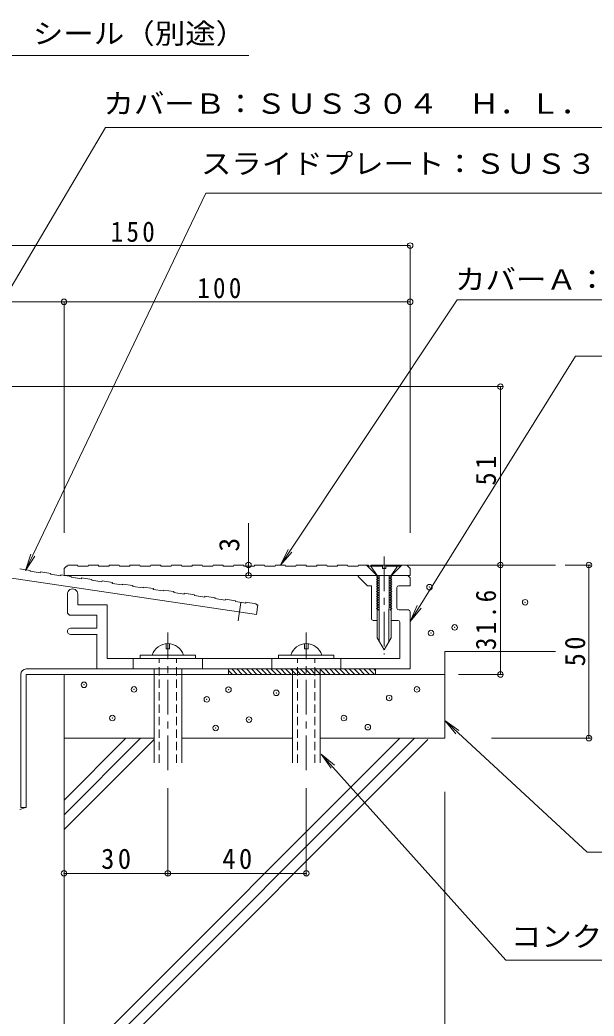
# Model space of a CAD drawing. Units: millimetres at full size, sheet at 1:2; details may follow other scales. Extents: x -168 to 306, y -274 to 174.
# Drawn here: x -39.3 to 126.6, y -113.7 to 174 of the extents above; entities that cross this region are included whole.
import ezdxf
from ezdxf.enums import TextEntityAlignment as Align

# ---------------------------------------------------------------- set-up
doc = ezdxf.new("R2010")
doc.units = ezdxf.units.MM
doc.header["$LTSCALE"] = 2
doc.header["$PDMODE"] = 32
doc.header["$PDSIZE"] = 1.6
doc.linetypes.add('CHAIN1', pattern=[8, 5, -1, 1, -1])
doc.linetypes.add('DASHED1', pattern=[1.8, 1.2, -0.6])
for name, color, linetype, lineweight in [('D-0', 3, 'Continuous', 9), ('D-1', 2, 'Continuous', 9), ('D-2', 3, 'Continuous', 9), ('D-3', 6, 'Continuous', 5), ('D-4', 7, 'Continuous', 9), ('D-5', 7, 'Continuous', 9)]:
    doc.layers.add(name, color=color, linetype=linetype, lineweight=lineweight)
doc.styles.add('ＭＳ ゴシック', font='')
doc.styles.get('ＭＳ ゴシック').set_extended_font_data('MS Gothic')

msp = doc.modelspace()

# ---------------------------------------------------------------- linework, layer by layer
at = {"layer": 'D-0'}
for p, q in [((-39.263, 15.493), (-36.295, 15.053)), ((-36.332, 14.806), (-36.295, 15.054)), ((-36.332, 14.806), (-33.364, 14.367)), ((-33.364, 14.367), (-33.328, 14.614)), ((-33.328, 14.614), (-30.36, 14.175)), ((-26.521, 15.588), (-25.821, 16.288)), ((-26.521, 13.588), (-26.521, 15.588)), ((63.879, 13.588), (60.878, 16.589)), ((68.078, 13.588), (71.078, 16.589)), ((73.479, 15.588), (72.479, 16.588)), ((73.479, 15.588), (73.479, 13.588)), ((-51.522, 14.274), (29.093, 2.343)), ((-30.396, 13.928), (-30.36, 14.175)), ((-30.396, 13.928), (-27.429, 13.488)), ((-27.429, 13.488), (-27.392, 13.736)), ((-27.392, 13.736), (-24.425, 13.297)), ((73.479, 13.588), (-26.521, 13.588)), ((-24.461, 13.049), (-24.425, 13.297)), ((-24.461, 13.049), (-21.493, 12.61)), ((-21.493, 12.61), (-21.457, 12.857)), ((-21.457, 12.857), (-18.489, 12.418)), ((-18.526, 12.171), (-18.489, 12.418)), ((-18.526, 12.171), (-15.558, 11.732)), ((-15.558, 11.732), (-15.521, 11.979)), ((-15.521, 11.979), (-12.554, 11.54)), ((-12.59, 11.292), (-12.554, 11.54)), ((-12.59, 11.292), (-9.623, 10.853)), ((-9.623, 10.853), (-9.586, 11.1)), ((-9.586, 11.1), (-6.618, 10.661)), ((-6.655, 10.414), (-6.618, 10.661)), ((-6.655, 10.414), (-3.687, 9.975)), ((-3.687, 9.975), (-3.651, 10.222)), ((-3.651, 10.222), (-0.683, 9.783)), ((-0.72, 9.535), (-0.683, 9.783)), ((-0.72, 9.535), (2.248, 9.096)), ((2.248, 9.096), (2.285, 9.343)), ((2.285, 9.343), (5.252, 8.904)), ((5.216, 8.657), (5.252, 8.904)), ((5.216, 8.657), (8.184, 8.218)), ((8.184, 8.218), (8.22, 8.465)), ((8.22, 8.465), (11.188, 8.026)), ((11.151, 7.778), (11.188, 8.026)), ((11.151, 7.778), (14.119, 7.339)), ((14.119, 7.339), (14.155, 7.586)), ((14.155, 7.586), (17.123, 7.147)), ((17.087, 6.9), (17.123, 7.147)), ((17.087, 6.9), (20.054, 6.461)), ((20.054, 6.461), (20.091, 6.708)), ((20.091, 6.708), (23.059, 6.269)), ((23.022, 6.021), (23.059, 6.269)), ((23.022, 6.021), (25.99, 5.582)), ((25.99, 5.582), (26.026, 5.829)), ((26.026, 5.829), (28.994, 5.39)), ((28.957, 5.143), (28.994, 5.39)), ((28.957, 5.143), (29.495, 5.063)), ((29.093, 2.343), (29.495, 5.063))]:
    msp.add_line(p, q, dxfattribs=at)
at = {"layer": 'D-0', "linetype": 'CHAIN1'}
msp.add_line((23.758, 0.449), (24.549, 5.795), dxfattribs=at)
at = {"layer": 'D-1', "linetype": 'CHAIN1'}
for p, q in [((65.978, 19.071), (65.978, 1.671)), ((65.978, 19.071), (65.978, 1.671)), ((65.978, 19.071), (65.978, -9.235)), ((3.479, -42.6), (3.479, -2.915)), ((43.479, -42.6), (43.479, -2.915))]:
    msp.add_line(p, q, dxfattribs=at)
at = {"layer": 'D-1'}
for p, q in [((62.128, 16.288), (63.978, 13.588)), ((62.128, 16.288), (65.478, 16.288)), ((66.478, 16.288), (69.828, 16.288)), ((67.978, 13.588), (69.828, 16.288)), ((69.828, 16.588), (69.828, 16.288)), ((58.479, 13.588), (58.479, 13.288)), ((58.479, 13.288), (61.178, 10.588)), ((64.229, 13.408), (63.779, 13.148)), ((63.779, 13.148), (64.229, 12.888)), ((63.978, 13.588), (63.971, -4.411)), ((64.229, 13.588), (64.229, 13.408)), ((64.578, 13.588), (64.571, -5.45)), ((67.378, 13.588), (67.371, -5.451)), ((67.729, 13.588), (67.729, 13.408)), ((67.729, 13.408), (68.179, 13.148)), ((68.179, 13.148), (67.729, 12.888)), ((67.978, 13.588), (67.971, -4.411)), ((72.771, 13.588), (73.479, 12.881)), ((73.479, 12.881), (73.479, 10.588)), ((61.178, 10.588), (62.279, 10.588)), ((62.279, 1.088), (62.279, 10.588)), ((69.679, 4.108), (69.679, 10.088)), ((70.179, 10.588), (73.479, 10.588)), ((-14.057, 5.077), (-14.057, -10.423)), ((70.179, 3.608), (72.979, 3.608)), ((73.478, 3.108), (73.478, -13.412)), ((63.973, 0.588), (62.779, 0.588)), ((69.979, 0.588), (67.973, 0.588)), ((70.484, -10.412), (70.484, 0.088)), ((63.971, -4.411), (65.971, -7.876)), ((67.971, -4.411), (65.971, -7.876)), ((2.978, -7.612), (2.978, -6.138)), ((3.978, -7.612), (2.978, -7.612)), ((3.978, -7.612), (3.978, -6.138)), ((42.979, -7.612), (42.979, -6.138)), ((43.979, -7.612), (42.979, -7.612)), ((43.979, -7.612), (43.979, -6.138)), ((-14.016, -10.412), (70.484, -10.412)), ((-6.522, -13.412), (-6.522, -10.412)), ((-4.521, -9.412), (11.479, -9.412)), ((-4.521, -10.412), (-4.521, -9.412)), ((11.479, -9.412), (11.479, -10.412)), ((13.478, -13.412), (13.478, -10.412)), ((33.479, -13.412), (33.479, -10.412)), ((35.479, -9.412), (51.479, -9.412)), ((35.479, -10.412), (35.479, -9.412)), ((51.479, -9.412), (51.479, -10.412)), ((53.479, -13.412), (53.479, -10.412)), ((-0.522, -40.484), (-0.522, -13.412)), ((7.478, -40.484), (7.478, -13.412)), ((39.479, -40.484), (39.479, -13.412)), ((47.479, -40.484), (47.479, -13.412))]:
    msp.add_line(p, q, dxfattribs=at)
at = {"layer": 'D-1', "linetype": 'DASHED1'}
for p, q in [((0.978, -40.484), (0.978, -10.412)), ((5.979, -40.484), (5.979, -10.412)), ((40.979, -40.484), (40.979, -10.412)), ((45.979, -40.484), (45.979, -10.412))]:
    msp.add_line(p, q, dxfattribs=at)
at = {"layer": 'D-1'}
for points in [[(69.828, 16.588), (62.128, 16.588), (62.128, 16.288)], [(66.478, 16.588), (66.478, 15.588), (65.478, 15.588), (65.478, 16.588)], [(64.229, 12.888), (64.229, 12.708), (63.779, 12.448), (64.229, 12.188), (64.229, 12.008), (63.779, 11.748), (64.229, 11.488), (64.229, 11.308), (63.779, 11.048), (64.229, 10.788), (64.229, 10.608), (63.779, 10.348), (64.229, 10.088), (64.229, 9.908), (63.779, 9.648), (64.229, 9.388), (64.229, 9.208), (63.779, 8.948), (64.229, 8.688), (64.229, 8.508), (63.779, 8.248), (64.229, 7.988), (64.229, 7.808), (63.779, 7.548), (64.229, 7.288), (64.229, 7.108), (63.779, 6.848), (64.229, 6.588), (64.229, 6.408), (63.779, 6.148), (64.229, 5.888), (64.229, 5.708), (63.779, 5.448), (64.229, 5.188), (64.229, 5.008), (63.779, 4.748), (64.229, 4.488), (64.229, 4.308), (63.779, 4.048), (64.229, 3.788)], [(67.729, 12.888), (67.729, 12.708), (68.179, 12.448), (67.729, 12.188), (67.729, 12.008), (68.179, 11.748), (67.729, 11.488), (67.729, 11.308), (68.179, 11.048), (67.729, 10.788), (67.729, 10.608), (68.179, 10.348), (67.729, 10.088), (67.729, 9.908), (68.179, 9.648), (67.729, 9.388), (67.729, 9.208), (68.179, 8.948), (67.729, 8.688), (67.729, 8.508), (68.179, 8.248), (67.729, 7.988), (67.729, 7.808), (68.179, 7.548), (67.729, 7.288), (67.729, 7.108), (68.179, 6.848), (67.729, 6.588), (67.729, 6.408), (68.179, 6.148), (67.729, 5.888), (67.729, 5.708), (68.179, 5.448), (67.729, 5.188), (67.729, 5.008), (68.179, 4.748), (67.729, 4.488), (67.729, 4.308), (68.179, 4.048), (67.729, 3.788)], [(64.229, 3.788), (64.229, 3.608), (64.194, 3.588)], [(67.729, 3.788), (67.729, 3.608), (67.763, 3.588)]]:
    msp.add_lwpolyline(points, dxfattribs=at)
for centre, radius, start, end in [((70.179, 10.088), 0.5, 90, 180), ((70.179, 4.108), 0.5, 180, 270), ((72.979, 3.108), 0.5, 0, 90), ((62.779, 1.088), 0.5, 180, 270), ((69.979, 0.088), 0.5, 0, 90), ((3.479, -10.83), 4.718, 17.49231, 162.50768), ((43.479, -10.83), 4.718, 17.49231, 162.50768)]:
    msp.add_arc(centre, radius, start, end, dxfattribs=at)
at = {"layer": 'D-2'}
for p, q in [((-25.821, 16.288), (-25.522, 16.288)), ((-25.522, 16.388), (-25.522, 16.288)), ((-25.322, 16.588), (-22.722, 16.588)), ((-22.522, 16.388), (-22.522, 16.288)), ((-22.522, 16.288), (-19.522, 16.288)), ((-19.522, 16.388), (-19.522, 16.288)), ((-19.322, 16.588), (-16.722, 16.588)), ((-16.522, 16.388), (-16.522, 16.288)), ((-16.522, 16.288), (-13.522, 16.288)), ((-13.522, 16.388), (-13.522, 16.288)), ((-13.322, 16.588), (-10.722, 16.588)), ((-10.522, 16.388), (-10.522, 16.288)), ((-10.522, 16.288), (-7.522, 16.288)), ((-7.522, 16.388), (-7.522, 16.288)), ((-7.322, 16.588), (-4.722, 16.588)), ((-4.522, 16.388), (-4.522, 16.288)), ((-4.522, 16.288), (-1.522, 16.288)), ((-1.522, 16.388), (-1.522, 16.288)), ((-1.322, 16.588), (1.278, 16.588)), ((1.478, 16.388), (1.478, 16.288)), ((1.478, 16.288), (4.478, 16.288)), ((4.478, 16.388), (4.478, 16.288)), ((4.678, 16.588), (7.278, 16.588)), ((7.478, 16.388), (7.478, 16.288)), ((7.478, 16.288), (10.478, 16.288)), ((10.478, 16.388), (10.478, 16.288)), ((10.678, 16.588), (13.278, 16.588)), ((13.478, 16.388), (13.478, 16.288)), ((13.478, 16.288), (16.478, 16.288)), ((16.478, 16.388), (16.478, 16.288)), ((16.678, 16.588), (19.278, 16.588)), ((19.478, 16.388), (19.478, 16.288)), ((19.478, 16.288), (22.478, 16.288)), ((22.478, 16.388), (22.478, 16.288)), ((22.678, 16.588), (25.278, 16.588)), ((25.478, 16.388), (25.478, 16.288)), ((25.478, 16.288), (28.478, 16.288)), ((28.478, 16.388), (28.478, 16.288)), ((28.678, 16.588), (31.278, 16.588)), ((31.478, 16.388), (31.478, 16.288)), ((31.478, 16.288), (34.478, 16.288)), ((34.478, 16.388), (34.478, 16.288)), ((34.678, 16.588), (37.278, 16.588)), ((37.478, 16.388), (37.478, 16.288)), ((37.478, 16.288), (40.478, 16.288)), ((40.478, 16.388), (40.478, 16.288)), ((40.678, 16.588), (43.278, 16.588)), ((43.478, 16.388), (43.478, 16.288)), ((43.478, 16.288), (46.478, 16.288)), ((46.478, 16.388), (46.478, 16.288)), ((46.678, 16.588), (49.278, 16.588)), ((49.478, 16.388), (49.478, 16.288)), ((49.478, 16.288), (52.478, 16.288)), ((52.478, 16.388), (52.478, 16.288)), ((52.678, 16.588), (55.278, 16.588)), ((55.478, 16.388), (55.478, 16.288)), ((55.478, 16.288), (58.478, 16.288)), ((58.478, 16.388), (58.478, 16.288)), ((58.678, 16.588), (61.278, 16.588)), ((61.478, 16.388), (61.478, 16.288)), ((61.478, 16.288), (64.478, 16.288)), ((64.478, 16.388), (64.478, 16.288)), ((64.678, 16.588), (67.278, 16.588)), ((70.478, 16.388), (70.478, 16.288)), ((70.678, 16.588), (72.479, 16.588))]:
    msp.add_line(p, q, dxfattribs=at)
at = {"layer": 'D-2', "color": 2}
for p, q in [((-25.557, 8.207), (-25.557, 3.077)), ((-22.557, 5.077), (-22.557, 8.207)), ((-14.057, 5.077), (-22.557, 5.077)), ((-17.057, -1.673), (-24.682, -1.673)), ((-17.057, -3.423), (-24.682, -3.423)), ((-17.022, -13.412), (-17.022, -3.412)), ((-17.022, -13.412), (73.478, -13.412))]:
    msp.add_line(p, q, dxfattribs=at)
at = {"layer": 'D-2', "color": 4}
for p, q in [((63.478, -13.412), (-37.421, -13.412)), ((20.978, -13.412), (20.978, -15.012)), ((20.978, -13.856), (22.134, -15.012)), ((21.949, -13.412), (23.549, -15.012)), ((23.363, -13.412), (24.963, -15.012)), ((24.777, -13.412), (26.377, -15.012)), ((26.191, -13.412), (27.791, -15.012)), ((27.605, -13.412), (29.205, -15.012)), ((29.02, -13.412), (30.62, -15.012)), ((30.434, -13.412), (32.034, -15.012)), ((31.848, -13.412), (33.448, -15.012)), ((33.262, -13.412), (34.862, -15.012)), ((34.677, -13.412), (36.276, -15.012)), ((36.091, -13.412), (37.691, -15.012)), ((37.505, -13.412), (39.105, -15.012)), ((38.919, -13.412), (40.519, -15.012)), ((40.333, -13.412), (41.933, -15.012)), ((41.748, -13.412), (43.348, -15.012)), ((43.162, -13.412), (44.762, -15.012)), ((44.576, -13.412), (46.176, -15.012)), ((45.99, -13.412), (47.59, -15.012)), ((47.404, -13.412), (49.004, -15.012)), ((48.819, -13.412), (50.419, -15.012)), ((50.233, -13.412), (51.833, -15.012)), ((51.647, -13.412), (53.247, -15.012)), ((53.061, -13.412), (54.661, -15.012)), ((54.475, -13.412), (56.075, -15.012)), ((55.89, -13.412), (57.49, -15.012)), ((57.304, -13.412), (58.904, -15.012)), ((58.718, -13.412), (60.318, -15.012)), ((60.132, -13.412), (61.732, -15.012)), ((61.547, -13.412), (63.147, -15.012)), ((62.961, -13.412), (63.478, -13.929)), ((63.478, -13.412), (63.478, -15.012)), ((-39.022, -15.012), (-39.022, -53.412)), ((-37.422, -53.412), (-37.422, -15.012)), ((-37.421, -15.012), (63.478, -15.012)), ((-39.262, -53.969), (-37.632, -53.475)), ((-39.022, -53.412), (-37.422, -53.412)), ((-37.632, -53.475), (-37.422, -53.412))]:
    msp.add_line(p, q, dxfattribs=at)
at = {"layer": 'D-2'}
msp.add_lwpolyline([(67.478, 16.388), (67.478, 16.288), (70.478, 16.288)], dxfattribs=at)
at = {"layer": 'D-2', "color": 2}
msp.add_lwpolyline([(-17.057, -1.673), (-17.057, 2.077), (-24.557, 2.077)], dxfattribs=at)
at = {"layer": 'D-2'}
for centre, start, end in [((-25.322, 16.388), 90, 180), ((-22.722, 16.388), 0, 90), ((-19.322, 16.388), 90, 180), ((-16.722, 16.388), 0, 90), ((-13.322, 16.388), 90, 180), ((-10.722, 16.388), 0, 90), ((-7.322, 16.388), 90, 180), ((-4.722, 16.388), 0, 90), ((-1.322, 16.388), 90, 180), ((1.278, 16.388), 0, 90), ((4.678, 16.388), 90, 180), ((7.278, 16.388), 0, 90), ((10.678, 16.388), 90, 180), ((13.278, 16.388), 0, 90), ((16.678, 16.388), 90, 180), ((19.278, 16.388), 0, 90), ((22.678, 16.388), 90, 180), ((25.278, 16.388), 0, 90), ((28.678, 16.388), 90, 180), ((31.278, 16.388), 0, 90), ((34.678, 16.388), 90, 180), ((37.278, 16.388), 0, 90), ((40.678, 16.388), 90, 180), ((43.278, 16.388), 0, 90), ((46.678, 16.388), 90, 180), ((49.278, 16.388), 0, 90), ((52.678, 16.388), 90, 180), ((55.278, 16.388), 0, 90), ((58.678, 16.388), 90, 180), ((61.278, 16.388), 0, 90), ((64.678, 16.388), 90, 180), ((67.278, 16.388), 0, 90), ((70.678, 16.388), 90, 180)]:
    msp.add_arc(centre, 0.2, start, end, dxfattribs=at)
at = {"layer": 'D-2', "color": 2}
for centre, radius, start, end in [((-24.057, 8.207), 1.5, 0, 180.00002), ((-24.557, 3.077), 1, 180, 270), ((-24.682, -2.548), 0.875, 90, 270.00002)]:
    msp.add_arc(centre, radius, start, end, dxfattribs=at)
at = {"layer": 'D-2', "color": 4}
msp.add_arc((-37.422, -15.012), 1.6, 90, 180, dxfattribs=at)
at = {"layer": 'D-3'}
for p, q in [((62.494, 16.588), (115.478, 16.588)), ((83.478, -8.412), (115.478, -8.412)), ((83.478, -8.412), (83.478, -33.412)), ((-26.522, -15.012), (83.478, -15.012)), ((-26.522, -15.012), (-26.522, -157.406)), ((-26.522, -51.309), (-8.624, -33.412)), ((-26.522, -55.552), (-4.382, -33.412)), ((-26.522, -33.412), (-0.522, -33.412)), ((-26.522, -130.388), (70.455, -33.412)), ((-26.522, -134.63), (74.697, -33.412)), ((-26.522, -59.794), (-0.522, -33.794)), ((-26.522, -138.873), (78.557, -33.794)), ((7.478, -33.412), (39.479, -33.412)), ((47.479, -33.412), (83.478, -33.412))]:
    msp.add_line(p, q, dxfattribs=at)
for p in [(79.066, 10.207), (106.698, 5.845), (79.504, -3.054), (86.337, -1.427), (-20.745, -17.992), (-6.299, -19.334), (21.014, -19.409), (34.8, -20.318), (75.434, -19.335), (14.727, -22.211), (67.431, -21.787), (-12.555, -27.604), (26.922, -28.044), (54.343, -27.604), (17.302, -30.468), (61.27, -30.243)]:
    msp.add_point(p, dxfattribs=at)
at = {"layer": 'D-4'}
for p, q in [((-111.522, 108.838), (73.479, 108.838)), ((73.479, 108.838), (73.479, 25.934)), ((-76.522, 92.589), (73.479, 92.589)), ((-26.522, 92.589), (-26.522, 25.934)), ((100.164, 68.107), (-73.022, 68.107)), ((99.564, 68.107), (99.564, 16.588)), ((26.773, 13.588), (26.773, 28.646)), ((99.564, 16.588), (99.564, -15.012)), ((118.31, 16.588), (125.728, 16.588)), ((125.128, 16.588), (125.128, -33.412)), ((100.164, -15.012), (87.478, -15.012)), ((97.029, -33.412), (125.728, -33.412)), ((-26.522, -73.042), (-26.522, -47.809)), ((3.479, -73.042), (3.479, -47.809)), ((43.479, -73.042), (43.479, -47.809)), ((-26.522, -72.442), (3.479, -72.442)), ((3.479, -72.442), (43.479, -72.442))]:
    msp.add_line(p, q, dxfattribs=at)
msp.add_lwpolyline([(-76.522, -176.593), (83.478, -176.593), (83.478, -48.93)], dxfattribs=at)
for p in [(73.479, 108.838), (-26.522, 92.589), (73.479, 92.589), (99.564, 68.107), (26.773, 16.588), (99.564, 16.588), (125.128, 16.588), (26.773, 13.588), (99.564, -15.012), (125.128, -33.412), (-26.522, -72.442), (3.479, -72.442), (43.479, -72.442)]:
    msp.add_point(p, dxfattribs=at)
at = {"layer": 'D-5'}
for p, q in [((-42.465, 163.708), (26.892, 163.708)), ((-14.538, 142.935), (-76.522, 38.24)), ((-14.538, 142.935), (185.757, 142.935)), ((14.449, 124.018), (-37.652, 15.002)), ((14.449, 124.018), (244.596, 124.018)), ((87.067, 93.184), (36.043, 16.588)), ((87.067, 93.184), (282.648, 93.184)), ((121.28, 76.931), (73.478, 0.321)), ((121.28, 76.931), (305.879, 76.931)), ((36.043, 16.588), (38.249, 21.076)), ((36.043, 16.588), (39.335, 20.352)), ((-37.652, 15.002), (-36.103, 19.756)), ((-37.652, 15.002), (-34.926, 19.193)), ((73.478, 0.321), (75.549, 4.872)), ((73.478, 0.321), (76.656, 4.181)), ((83.478, -28.306), (87.564, -31.188)), ((47.821, -37.979), (51.614, -41.237)), ((124.643, -66.284), (212.165, -66.284)), ((263.891, -97.513), (101.111, -97.513))]:
    msp.add_line(p, q, dxfattribs=at)
for points in [[(124.643, -66.284), (83.478, -28.306), (86.679, -32.147)], [(101.111, -97.513), (47.821, -37.979), (50.641, -42.107)]]:
    msp.add_lwpolyline(points, dxfattribs=at)

# ---------------------------------------------------------------- texts
at = {"layer": 'D-4', "color": 2, "style": 'ＭＳ ゴシック'}
msp.add_text('3', height=5.865, rotation=90, dxfattribs=at).set_placement((25.877, 20.464), align=Align.BOTTOM_LEFT)
at = {"layer": 'D-4', "color": 2, "char_height": 5.865, "attachment_point": 7, "style": 'ＭＳ ゴシック'}
for s, insert in [('\\T1.27;\\W0.9;150', (-13.022, 109.838)), ('\\T1.27;\\W0.9;100', (11.978, 93.589)), ('\\T1.27;\\W0.95;30', (-15.772, -71.242)), ('\\T1.27;\\W0.95;40', (19.229, -71.242))]:
    msp.add_mtext(s, dxfattribs=dict(at, insert=insert))
at = {"layer": 'D-4', "color": 2, "char_height": 5.865, "attachment_point": 7, "rotation": 90, "style": 'ＭＳ ゴシック'}
for s, insert in [('\\T1.27;\\W0.95;51', (98.364, 39.567)), ('\\T1.28;\\W0.9;31.6', (98.364, -7.962)), ('\\T1.27;\\W0.95;50', (124.128, -12.662))]:
    msp.add_mtext(s, dxfattribs=dict(at, insert=insert))
at = {"layer": 'D-5', "color": 2, "style": 'ＭＳ ゴシック', "width": 1.1}
for s, p in [('シール（別途）', (-35.513, 165.393)), ('カバーＢ：ＳＵＳ３０４\u3000Ｈ．Ｌ．\u3000ｔ＝１．５', (-15.125, 145.132)), ('スライドプレート：ＳＵＳ３０４\u3000ＧＰ－１\u3000ｔ＝３．０', (13.021, 127.799)), ('カバーＡ：ＳＵＳ３０４\u3000ＧＰ－１\u3000ｔ＝３．０', (86.436, 94.38)), ('コンクリートネジ\u3000５×４５\u3000＠４７０', (102.588, -95.379))]:
    msp.add_text(s, height=5.865, dxfattribs=at).set_placement(p, align=Align.BOTTOM_LEFT)

doc.saveas('drawing.dxf')
